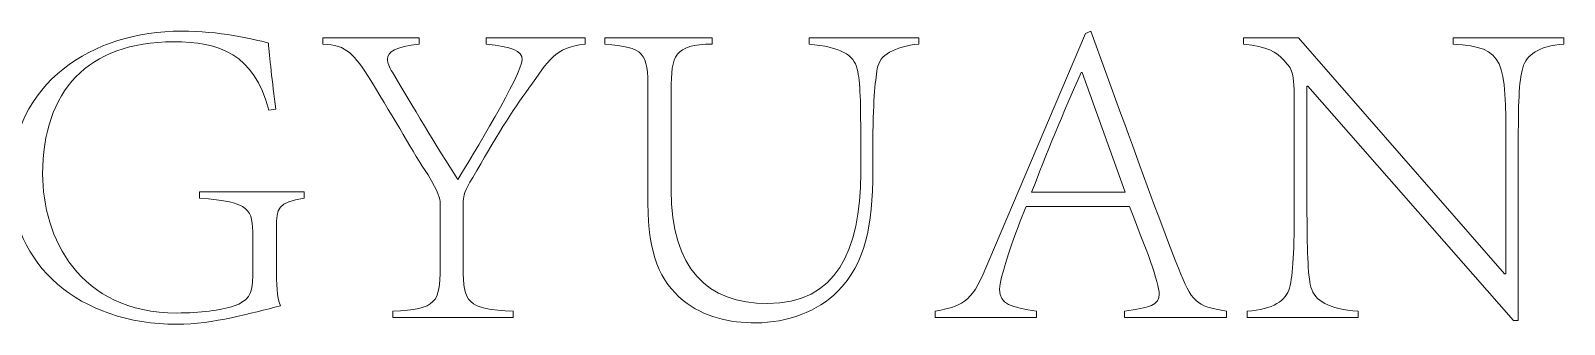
# Model space of a CAD drawing. Header units: inches. Extents: x -3272461 to -2504170, y 403793 to 1071042.
# Drawn here: x -2654256 to -2652432, y 764419 to 764767 of the extents above; entities that cross this region are included whole.
import ezdxf

# ---------------------------------------------------------------- set-up
doc = ezdxf.new("R2010")
doc.units = ezdxf.units.IN
doc.header["$LTSCALE"] = 1000
doc.header["$MEASUREMENT"] = 0
doc.layers.get('0').update_dxf_attribs({"lineweight": 18})

msp = doc.modelspace()

# ---------------------------------------------------------------- linework, layer by layer
for p, q in [((-2653908.9, 764759), (-2653908.9, 764751.6)), ((-2653794.2, 764759), (-2653794.2, 764751.6)), ((-2653714.6, 764759), (-2653714.6, 764751.6)), ((-2653596.7, 764759), (-2653596.7, 764751.6)), ((-2653573.4, 764759), (-2653573.4, 764751.6)), ((-2653445.5, 764759), (-2653445.5, 764751.6)), ((-2653330.3, 764759), (-2653330.3, 764751.6)), ((-2653199.7, 764759), (-2653199.7, 764751.6)), ((-2652813.3, 764759), (-2652813.3, 764751.6)), ((-2652563.8, 764759), (-2652563.8, 764751.6)), ((-2652432.1, 764759), (-2652432.1, 764751.6)), ((-2652737.9, 764701.7), (-2652737.9, 764560.5)), ((-2653521.9, 764696.4), (-2653521.9, 764562.1)), ((-2653494.3, 764696.4), (-2653494.3, 764578.5)), ((-2652752.8, 764675.7), (-2652752.8, 764560.5)), ((-2653268.7, 764626.3), (-2653268.7, 764598.2)), ((-2653254.3, 764626.3), (-2653254.3, 764600.8)), ((-2652501.1, 764630), (-2652501.1, 764478.7)), ((-2652486.3, 764630), (-2652486.3, 764423)), ((-2654055.4, 764575.9), (-2654055.4, 764568.4)), ((-2653931.1, 764575.9), (-2653931.1, 764568.4)), ((-2653769.2, 764562.1), (-2653769.2, 764485.6)), ((-2653741.7, 764565.8), (-2653741.7, 764485.6)), ((-2653992.2, 764522.8), (-2653992.2, 764476.6)), ((-2653964, 764533.4), (-2653964, 764485.6)), ((-2653825.5, 764434.1), (-2653825.5, 764426.7)), ((-2653682.2, 764434.1), (-2653682.2, 764426.7)), ((-2653180.1, 764434.1), (-2653180.1, 764426.7)), ((-2653059.6, 764434.1), (-2653059.6, 764426.7)), ((-2652955, 764434.1), (-2652955, 764426.7)), ((-2652833.4, 764434.1), (-2652833.4, 764426.7)), ((-2652809, 764434.1), (-2652809, 764426.7)), ((-2652676.9, 764434.1), (-2652676.9, 764426.7))]:
    msp.add_line(p, q)
for points, knots in [([(-2653959.3, 764440.5), (-2653993.8, 764432), (-2654038.9, 764418.7), (-2654082.4, 764418.7), (-2654198.2, 764418.7), (-2654279.9, 764488.8), (-2654279.9, 764589.7), (-2654279.9, 764705.9), (-2654181.7, 764767), (-2654077.1, 764767), (-2654032, 764767), (-2653991.6, 764758), (-2653973.6, 764752.7)], [0, 0, 0, 0, 202.231565, 202.231565, 202.231565, 404.46313, 404.46313, 404.46313, 606.694695, 606.694695, 606.694695, 808.92626, 808.92626, 808.92626, 808.92626]), ([(-2653973.1, 764673), (-2653990.6, 764739.9), (-2654032, 764754.3), (-2654086.7, 764754.3), (-2654188.6, 764754.3), (-2654242.2, 764695.3), (-2654242.2, 764597.1), (-2654242.2, 764522.8), (-2654199.7, 764432), (-2654082.4, 764432), (-2654054.3, 764432), (-2654030.4, 764435.2), (-2654014.5, 764440.5)], [0, 0, 0, 0, 179.09247, 179.09247, 179.09247, 358.18494, 358.18494, 358.18494, 537.27741, 537.27741, 537.27741, 716.369881, 716.369881, 716.369881, 716.369881]), ([(-2653794.2, 764751.6), (-2653822.3, 764747.9), (-2653831.9, 764742.6), (-2653831.9, 764733.5), (-2653831.9, 764729.3), (-2653829.8, 764724), (-2653826.1, 764718.1)], [0, 0, 0, 0, 30.325761, 30.325761, 30.325761, 60.651523, 60.651523, 60.651523, 60.651523]), ([(-2653748, 764590.8), (-2653732.1, 764616.7), (-2653671.6, 764716.6), (-2653671.6, 764733), (-2653671.6, 764744.2), (-2653683.8, 764747.9), (-2653714.6, 764751.6)], [0, 0, 0, 0, 105.500314, 105.500314, 105.500314, 211.000629, 211.000629, 211.000629, 211.000629]), ([(-2653494.3, 764578.5), (-2653494.3, 764484.6), (-2653451.3, 764443.2), (-2653379.6, 764443.2), (-2653297.9, 764443.2), (-2653269.2, 764505.8), (-2653268.7, 764598.2)], [0, 0, 0, 0, 204.255932, 204.255932, 204.255932, 408.511864, 408.511864, 408.511864, 408.511864]), ([(-2653071.8, 764558.4), (-2653077.1, 764548.3), (-2653103.6, 764476.6), (-2653103.6, 764460.1), (-2653103.6, 764442.1), (-2653089.3, 764438.9), (-2653059.6, 764434.1)], [0, 0, 0, 0, 79.266684, 79.266684, 79.266684, 158.533368, 158.533368, 158.533368, 158.533368]), ([(-2652955, 764434.1), (-2652924.7, 764438.4), (-2652913.6, 764441.6), (-2652913.6, 764454.3), (-2652913.6, 764468.1), (-2652929.5, 764509.5), (-2652949.1, 764558.4)], [0, 0, 0, 0, 79.559531, 79.559531, 79.559531, 159.119062, 159.119062, 159.119062, 159.119062]), ([(-2653296.3, 764457.5), (-2653319.6, 764434.1), (-2653356.3, 764420.3), (-2653393.4, 764420.3), (-2653424.8, 764420.3), (-2653455.5, 764427.2), (-2653480, 764446.9)], [0, 0, 0, 0, 98.894045, 98.894045, 98.894045, 197.78809, 197.78809, 197.78809, 197.78809])]:
    msp.add_open_spline(points, degree=3, knots=knots)
for points in [[(-2653908.9, 764759), (-2653908.9, 764759), (-2653794.2, 764759), (-2653794.2, 764759)], [(-2653714.6, 764759), (-2653714.6, 764759), (-2653596.7, 764759), (-2653596.7, 764759)], [(-2653573.4, 764759), (-2653573.4, 764759), (-2653445.5, 764759), (-2653445.5, 764759)], [(-2653330.3, 764759), (-2653330.3, 764759), (-2653199.7, 764759), (-2653199.7, 764759)], [(-2653116.4, 764494.1), (-2653116.4, 764494.1), (-2653001.2, 764764.3), (-2653001.2, 764764.3)], [(-2653001.2, 764764.3), (-2653001.2, 764764.3), (-2652994.8, 764767), (-2652994.8, 764767)], [(-2652994.8, 764767), (-2652994.8, 764767), (-2652959.2, 764668.8), (-2652959.2, 764668.8)], [(-2652813.3, 764759), (-2652813.3, 764759), (-2652748, 764759), (-2652748, 764759)], [(-2652748, 764759), (-2652748, 764759), (-2652502.7, 764478.7), (-2652502.7, 764478.7)], [(-2652563.8, 764759), (-2652563.8, 764759), (-2652432.1, 764759), (-2652432.1, 764759)], [(-2653973.6, 764752.7), (-2653972, 764737.3), (-2653969.3, 764707), (-2653964.6, 764674.1)], [(-2653851.5, 764708.1), (-2653872.8, 764740.5), (-2653879.2, 764750), (-2653908.9, 764751.6)], [(-2653596.7, 764751.6), (-2653633.3, 764747.4), (-2653639.7, 764732.5), (-2653663.6, 764699)], [(-2653521.9, 764696.4), (-2653521.9, 764742.1), (-2653526.2, 764747.4), (-2653573.4, 764751.6)], [(-2653445.5, 764751.6), (-2653490.6, 764750.5), (-2653494.3, 764738.9), (-2653494.3, 764696.4)], [(-2653272.9, 764721.9), (-2653276.6, 764738.9), (-2653293.1, 764747.9), (-2653330.3, 764751.6)], [(-2653199.7, 764751.6), (-2653228.9, 764748.4), (-2653246.4, 764738.9), (-2653249, 764722.4)], [(-2652765, 764732), (-2652774, 764742.6), (-2652785.1, 764748.4), (-2652813.3, 764751.6)], [(-2652501.1, 764630), (-2652501.1, 764733.5), (-2652501.6, 764747.4), (-2652563.8, 764751.6)], [(-2652432.1, 764751.6), (-2652462.9, 764748.9), (-2652476.2, 764738.9), (-2652481, 764723.5)], [(-2653826.1, 764718.1), (-2653803.2, 764679.9), (-2653773, 764628.4), (-2653748, 764590.8)], [(-2653268.7, 764626.3), (-2653268.7, 764684.2), (-2653269.2, 764705.9), (-2653272.9, 764721.9)], [(-2653249, 764722.4), (-2653251.7, 764705.9), (-2653254.3, 764684.7), (-2653254.3, 764626.3)], [(-2653006.5, 764717.6), (-2653027.7, 764670.4), (-2653048.4, 764620), (-2653065.4, 764575.4)], [(-2653005.4, 764717.6), (-2653005.4, 764717.6), (-2653006.5, 764717.6), (-2653006.5, 764717.6)], [(-2652953.9, 764575.4), (-2652953.9, 764575.4), (-2653005.4, 764717.6), (-2653005.4, 764717.6)], [(-2652752.8, 764675.7), (-2652752.8, 764722.9), (-2652755.4, 764720.3), (-2652765, 764732)], [(-2652481, 764723.5), (-2652485.7, 764707), (-2652486.3, 764679.9), (-2652486.3, 764630)], [(-2653783.6, 764596), (-2653801.6, 764623.1), (-2653821.8, 764659.7), (-2653851.5, 764708.1)], [(-2652492.1, 764423), (-2652492.1, 764423), (-2652736.9, 764701.7), (-2652736.9, 764701.7)], [(-2652736.9, 764701.7), (-2652736.9, 764701.7), (-2652737.9, 764701.7), (-2652737.9, 764701.7)], [(-2653663.6, 764699), (-2653682.7, 764674.1), (-2653704.5, 764638), (-2653730.5, 764592.9)], [(-2653964.6, 764674.1), (-2653964.6, 764674.1), (-2653973.1, 764673), (-2653973.1, 764673)], [(-2652959.2, 764668.8), (-2652934.8, 764602.4), (-2652910.9, 764536.1), (-2652890.7, 764485.1)], [(-2653769.2, 764562.1), (-2653769.2, 764567.9), (-2653770.3, 764573.8), (-2653783.6, 764596)], [(-2653730.5, 764592.9), (-2653740.6, 764577), (-2653741.1, 764571.1), (-2653741.7, 764565.8)], [(-2653254.3, 764600.8), (-2653254.3, 764534.5), (-2653263.4, 764491.5), (-2653296.3, 764457.5)], [(-2654055.4, 764575.9), (-2654055.4, 764575.9), (-2653931.1, 764575.9), (-2653931.1, 764575.9)], [(-2653065.4, 764575.4), (-2653065.4, 764575.4), (-2652953.9, 764575.4), (-2652953.9, 764575.4)], [(-2653992.2, 764522.8), (-2653992.2, 764555.2), (-2653994.8, 764564.2), (-2654055.4, 764568.4)], [(-2653931.1, 764568.4), (-2653962.4, 764563.7), (-2653964, 764556.7), (-2653964, 764533.4)], [(-2653480, 764446.9), (-2653507.6, 764469.2), (-2653521.9, 764502.1), (-2653521.9, 764562.1)], [(-2652949.1, 764558.4), (-2652949.1, 764558.4), (-2653071.8, 764558.4), (-2653071.8, 764558.4)], [(-2652758.6, 764461.7), (-2652754.4, 764477.7), (-2652752.8, 764506.9), (-2652752.8, 764560.5)], [(-2652737.9, 764560.5), (-2652737.4, 764506.9), (-2652736.9, 764477.7), (-2652733.1, 764462.8)], [(-2653964, 764485.6), (-2653964, 764467), (-2653963.5, 764451.1), (-2653959.3, 764440.5)], [(-2653825.5, 764434.1), (-2653773.5, 764436.2), (-2653769.2, 764445.3), (-2653769.2, 764485.6)], [(-2653741.7, 764485.6), (-2653741.7, 764445.3), (-2653737.4, 764436.2), (-2653682.2, 764434.1)], [(-2653180.1, 764434.1), (-2653142.9, 764441.6), (-2653136, 764446.3), (-2653116.4, 764494.1)], [(-2652890.7, 764485.1), (-2652874.8, 764445.8), (-2652870.6, 764440), (-2652833.4, 764434.1)], [(-2654014.5, 764440.5), (-2653998.5, 764445.8), (-2653992.2, 764453.2), (-2653992.2, 764476.6)], [(-2652733.1, 764462.8), (-2652728.4, 764446.3), (-2652712.4, 764436.8), (-2652676.9, 764434.1)], [(-2652502.7, 764478.7), (-2652502.7, 764478.7), (-2652501.1, 764478.7), (-2652501.1, 764478.7)], [(-2652809, 764434.1), (-2652777.7, 764436.2), (-2652762.8, 764446.9), (-2652758.6, 764461.7)], [(-2653682.2, 764426.7), (-2653682.2, 764426.7), (-2653825.5, 764426.7), (-2653825.5, 764426.7)], [(-2653059.6, 764426.7), (-2653059.6, 764426.7), (-2653180.1, 764426.7), (-2653180.1, 764426.7)], [(-2652833.4, 764426.7), (-2652833.4, 764426.7), (-2652955, 764426.7), (-2652955, 764426.7)], [(-2652676.9, 764426.7), (-2652676.9, 764426.7), (-2652809, 764426.7), (-2652809, 764426.7)], [(-2652486.3, 764423), (-2652486.3, 764423), (-2652492.1, 764423), (-2652492.1, 764423)]]:
    msp.add_open_spline(points, degree=3)

doc.saveas('drawing.dxf')
